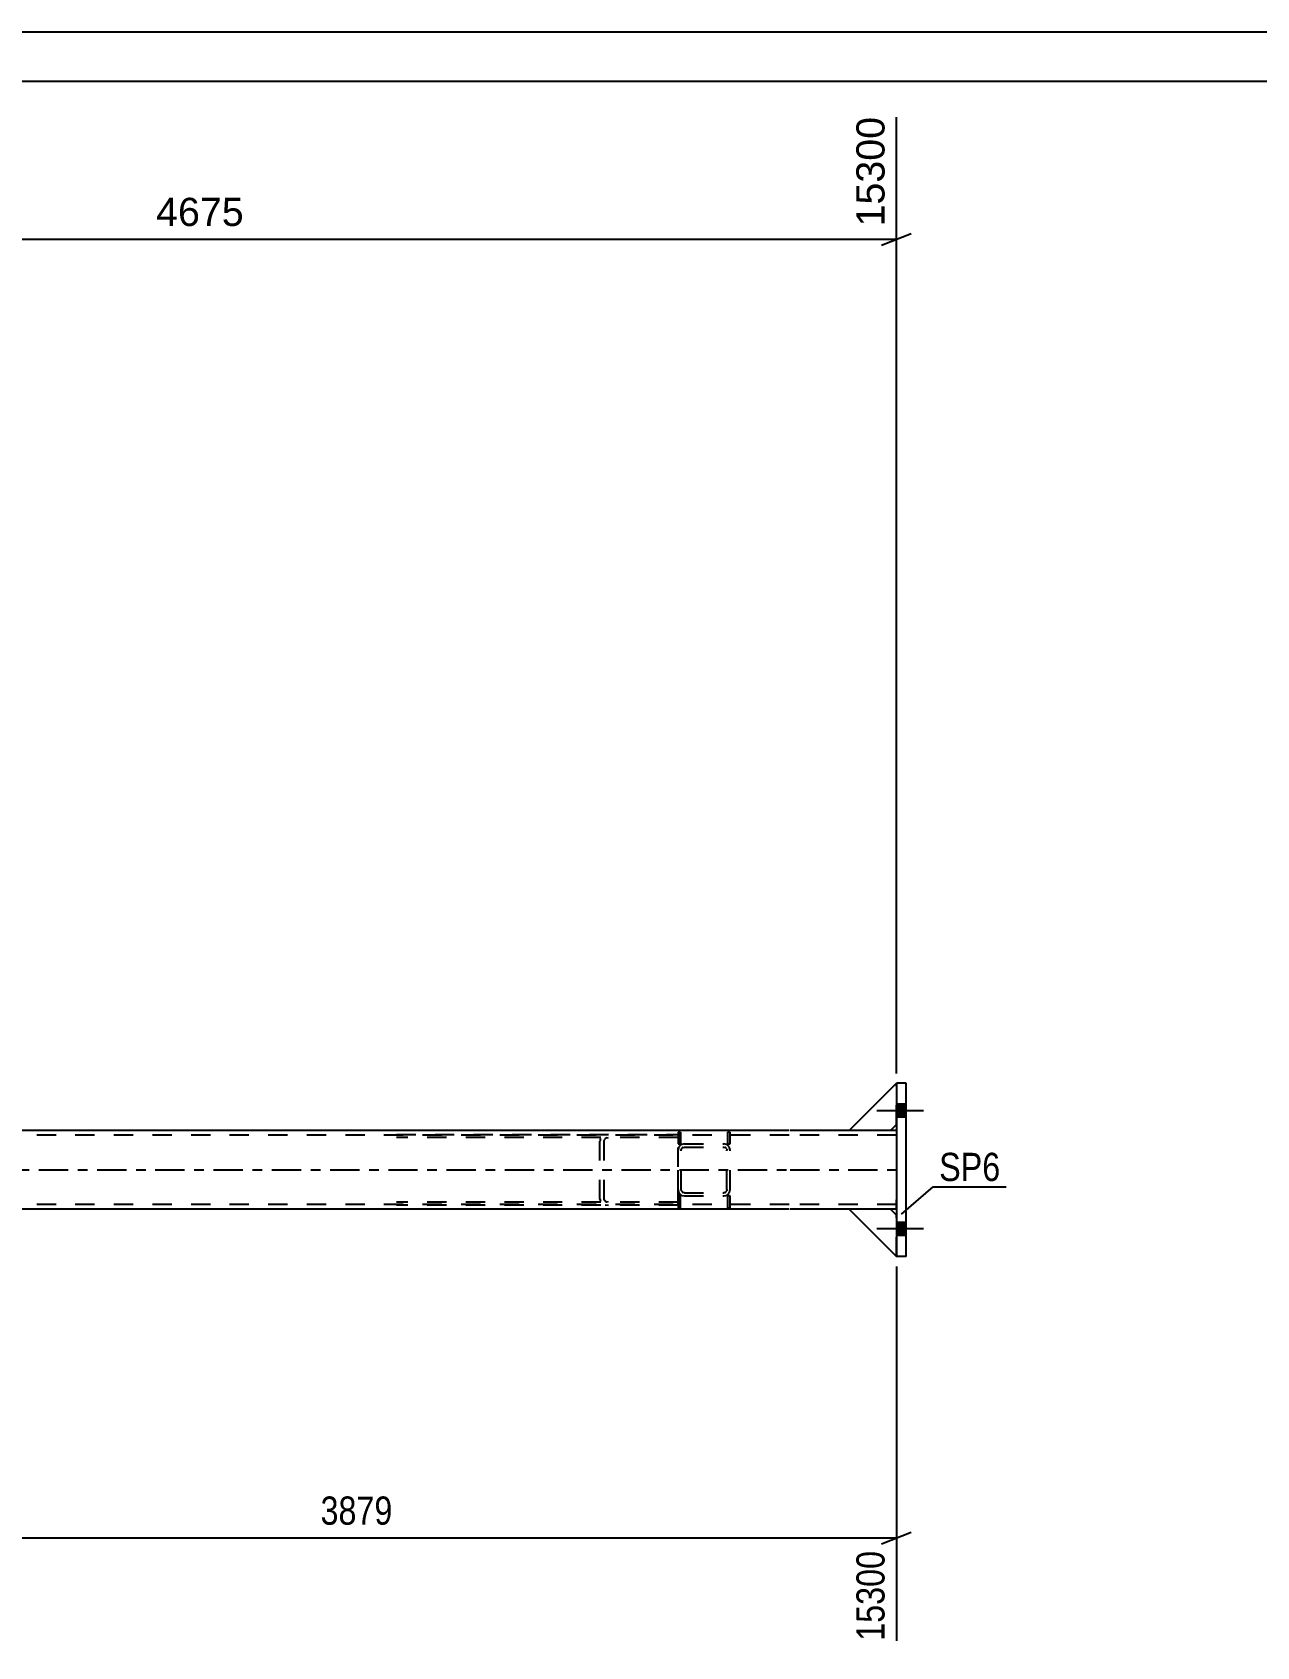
# Model space of a CAD drawing. Header units: millimetres. Extents: x -147 to 1042, y -583 to 258.
# Drawn here: x 478.8 to 603.2, y 93.8 to 257.7 of the extents above; entities that cross this region are included whole.
import ezdxf

# ---------------------------------------------------------------- set-up
doc = ezdxf.new("R2010")
doc.units = ezdxf.units.MM
doc.linetypes.add('DXK_LINE_DOT2', pattern=[3.9198, 1.9599, -1.9599])
doc.linetypes.add('DXK_LINE_DOT3', pattern=[5.9187, 2.979, -0.9799, 0.9799, -0.9799])
doc.styles.add('Arial', font='arial.ttf', dxfattribs={"height": 0.2})
doc.styles.add('Arial Narrow', font='ARIALN.TTF', dxfattribs={"height": 0.2})

# ---------------------------------------------------------------- blocks, each defined once
blk = doc.blocks.new('Unknown-335478933-1131')
at = {"color": 5, "linetype": 'Continuous'}
for p, q in [((1042.02, 257.75), (-146.98, 257.75)), ((1037.02, 252.75), (-141.98, 252.75))]:
    blk.add_line(p, q, dxfattribs=at)
blk = doc.blocks.new('Part-335478933-1865 - 1830')
at = {"color": 7, "linetype": 'DXK_LINE_DOT2'}
for p, q in [((515.75, 145.79), (544.36, 145.79)), ((544.36, 145.47), (515.75, 145.47)), ((536.48, 145.39), (536.42, 145.15)), ((536.42, 139.23), (536.42, 145.15)), ((536.86, 145.15), (536.89, 145.27)), ((536.86, 139.23), (536.86, 145.15)), ((537.3, 145.79), (536.96, 145.74)), ((537.13, 145.44), (537.3, 145.47)), ((544.36, 138.59), (544.36, 145.79)), ((544.36, 138.91), (515.75, 138.91)), ((544.36, 138.59), (515.75, 138.59)), ((536.42, 139.23), (536.48, 138.98)), ((536.89, 139.11), (536.86, 139.23)), ((536.96, 138.64), (537.3, 138.59)), ((537.3, 138.91), (537.13, 138.93))]:
    blk.add_line(p, q, dxfattribs=at)
for centre, start, end in [((537.23, 145.06), 104.5547, 147.5896), ((537.23, 139.32), 212.4104, 255.4453)]:
    blk.add_arc(centre, 0.401, start, end, dxfattribs=at)
blk = doc.blocks.new('Part-335478933-1978 - 1830')
at = {"color": 7, "linetype": 'DXK_LINE_DOT2'}
for p, q in [((561.74, 146.19), (566.54, 150.99)), ((566.54, 150.99), (566.54, 146.79)), ((565.94, 146.19), (561.74, 146.19)), ((566.54, 146.79), (565.94, 146.19))]:
    blk.add_line(p, q, dxfattribs=at)
blk = doc.blocks.new('Part-335478933-1854 - 1830')
at = {"color": 7, "linetype": 'DXK_LINE_DOT2'}
for p, q in [((544.6, 139.55), (544.36, 139.55)), ((544.36, 139.55), (544.36, 138.35)), ((544.36, 139.55), (544.36, 138.35)), ((544.6, 138.35), (544.6, 139.55)), ((544.6, 138.35), (544.6, 139.55)), ((544.6, 138.35), (544.36, 138.35))]:
    blk.add_line(p, q, dxfattribs=at)
blk = doc.blocks.new('Part-335478933-1915 - 1830')
at = {"color": 2, "linetype": 'Continuous'}
for p, q in [((555.64, 146.19), (429.01, 146.19)), ((561.74, 146.19), (555.74, 146.19)), ((566.54, 146.19), (565.94, 146.19)), ((566.54, 145.23), (566.54, 139.15)), ((555.64, 138.19), (463.54, 138.19)), ((561.74, 138.19), (555.74, 138.19)), ((566.54, 138.19), (565.94, 138.19))]:
    blk.add_line(p, q, dxfattribs=at)
at = {"color": 7, "linetype": 'DXK_LINE_DOT2'}
for p, q in [((565.94, 146.19), (561.74, 146.19)), ((566.54, 146.19), (566.54, 145.23)), ((566.54, 146.19), (566.54, 145.91)), ((555.64, 145.71), (0, 145.71)), ((566.54, 145.71), (555.74, 145.71)), ((555.64, 138.67), (0, 138.67)), ((566.54, 138.67), (555.74, 138.67)), ((565.94, 138.19), (561.74, 138.19)), ((566.54, 138.19), (566.54, 139.15))]:
    blk.add_line(p, q, dxfattribs=at)
at = {"color": 7, "linetype": 'DXK_LINE_DOT3'}
for p, q in [((0, 142.19), (555.64, 142.19)), ((555.74, 142.19), (566.54, 142.19))]:
    blk.add_line(p, q, dxfattribs=at)
blk = doc.blocks.new('Part-335478933-1853 - 1830')
at = {"color": 7, "linetype": 'DXK_LINE_DOT2'}
for p, q in [((549.64, 139.55), (549.4, 139.55)), ((549.4, 139.55), (549.4, 138.35)), ((549.64, 138.35), (549.64, 139.55)), ((549.4, 138.35), (549.64, 138.35))]:
    blk.add_line(p, q, dxfattribs=at)
blk = doc.blocks.new('Part-335478933-1855 - 1830')
at = {"color": 7, "linetype": 'DXK_LINE_DOT2'}
for p, q in [((549.64, 146.03), (549.4, 146.03)), ((549.4, 146.03), (549.4, 144.83)), ((549.64, 144.83), (549.64, 146.03)), ((549.4, 144.83), (549.64, 144.83))]:
    blk.add_line(p, q, dxfattribs=at)
blk = doc.blocks.new('Part-335478933-1856 - 1830')
at = {"color": 7, "linetype": 'DXK_LINE_DOT2'}
for p, q in [((544.6, 146.03), (544.36, 146.03)), ((544.36, 146.03), (544.36, 144.83)), ((544.36, 146.03), (544.36, 144.83)), ((544.6, 146.03), (544.6, 144.83)), ((544.6, 144.83), (544.6, 146.03)), ((544.36, 144.83), (544.6, 144.83))]:
    blk.add_line(p, q, dxfattribs=at)
blk = doc.blocks.new('Part-335478933-2014 - 1830')
at = {"color": 2, "linetype": 'Continuous'}
for p, q in [((567.54, 150.99), (566.54, 150.99)), ((566.54, 150.99), (566.54, 133.39)), ((567.54, 133.39), (567.54, 150.99)), ((567.54, 133.39), (566.54, 133.39))]:
    blk.add_line(p, q, dxfattribs=at)
blk = doc.blocks.new('Part-335478933-2017 - 1830')
at = {"color": 7, "linetype": 'DXK_LINE_DOT2'}
for p, q in [((544.41, 144.43), (544.36, 144.19)), ((545, 144.83), (544.76, 144.78)), ((544.88, 144.48), (545, 144.51)), ((545, 144.83), (549, 144.83)), ((545, 144.51), (549, 144.51)), ((549.25, 144.78), (549, 144.83)), ((549, 144.51), (549.12, 144.48)), ((549.64, 144.19), (549.59, 144.43)), ((544.36, 140.19), (544.36, 144.19)), ((544.68, 144.19), (544.71, 144.31)), ((544.68, 140.19), (544.68, 144.19)), ((549.3, 144.31), (549.32, 144.19)), ((549.32, 140.19), (549.32, 144.19)), ((549.64, 140.19), (549.64, 144.19)), ((544.36, 140.19), (544.41, 139.94)), ((544.71, 140.07), (544.68, 140.19)), ((544.76, 139.6), (545, 139.55)), ((545, 139.87), (544.88, 139.89)), ((545, 139.87), (549, 139.87)), ((545, 139.55), (549, 139.55)), ((549.12, 139.89), (549, 139.87)), ((549, 139.55), (549.25, 139.6)), ((549.32, 140.19), (549.3, 140.07)), ((549.59, 139.94), (549.64, 140.19))]:
    blk.add_line(p, q, dxfattribs=at)
at = {"color": 7, "linetype": 'DXK_LINE_DOT3'}
blk.add_line((547, 142.19), (547, 142.19), dxfattribs=at)
at = {"color": 7, "linetype": 'DXK_LINE_DOT2'}
for centre, radius, start, end in [((545, 144.19), 0.64, 112.5, 157.5), ((545, 144.19), 0.32, 112.5, 157.5), ((549, 144.19), 0.32, 22.5, 67.5), ((549, 144.19), 0.64, 22.5, 67.5), ((545, 140.19), 0.64, 202.5, 247.5), ((545, 140.19), 0.32, 202.5, 247.5), ((549, 140.19), 0.32, 292.5, 337.5), ((549, 140.19), 0.64, 292.5, 337.5)]:
    blk.add_arc(centre, radius, start, end, dxfattribs=at)
blk = doc.blocks.new('Bolt-335478933-1891 - 1830')
at = {"linetype": 'Continuous'}
for points in [[(566.54, 148.85), (566.54, 147.53), (567.54, 147.53), (567.54, 148.85)], [(566.54, 148.85), (566.54, 147.53), (567.54, 147.53), (567.54, 148.85)], [(566.54, 136.85), (566.54, 135.53), (567.54, 135.53), (567.54, 136.85)], [(566.54, 136.85), (566.54, 135.53), (567.54, 135.53), (567.54, 136.85)]]:
    blk.add_hatch(color=1, dxfattribs=at).paths.add_polyline_path(points)
at = {"color": 1, "linetype": 'Continuous'}
for p, q in [((569.3, 148.19), (564.54, 148.19)), ((569.3, 148.19), (564.54, 148.19)), ((567.54, 148.85), (566.54, 148.85)), ((567.54, 148.85), (566.54, 148.85)), ((567.54, 147.53), (566.54, 147.53)), ((567.54, 147.53), (566.54, 147.53)), ((569.3, 136.19), (564.54, 136.19)), ((569.3, 136.19), (564.54, 136.19)), ((567.54, 136.85), (566.54, 136.85)), ((567.54, 136.85), (566.54, 136.85)), ((567.54, 135.53), (566.54, 135.53)), ((567.54, 135.53), (566.54, 135.53))]:
    blk.add_line(p, q, dxfattribs=at)
blk = doc.blocks.new('Part-335478933-1965 - 1830')
at = {"color": 7, "linetype": 'DXK_LINE_DOT2'}
for p, q in [((565.94, 138.19), (561.74, 138.19)), ((561.74, 138.19), (566.54, 133.39)), ((566.54, 137.59), (565.94, 138.19)), ((566.54, 133.39), (566.54, 137.59))]:
    blk.add_line(p, q, dxfattribs=at)
blk = doc.blocks.new('Part-335478933-1970 - 1830')
at = {"color": 2, "linetype": 'Continuous'}
for p, q in [((565.94, 138.19), (561.74, 138.19)), ((561.74, 138.19), (566.54, 133.39)), ((566.54, 137.59), (565.94, 138.19))]:
    blk.add_line(p, q, dxfattribs=at)
at = {"color": 7, "linetype": 'DXK_LINE_DOT2'}
blk.add_line((566.54, 137.59), (566.54, 133.39), dxfattribs=at)
blk = doc.blocks.new('Part-335478933-1971 - 1830')
at = {"color": 7, "linetype": 'DXK_LINE_DOT2'}
for p, q in [((565.94, 138.19), (561.74, 138.19)), ((561.74, 138.19), (566.54, 133.39)), ((566.54, 137.59), (565.94, 138.19)), ((566.54, 133.39), (566.54, 137.59))]:
    blk.add_line(p, q, dxfattribs=at)
blk = doc.blocks.new('Part-335478933-1972 - 1830')
at = {"color": 7, "linetype": 'DXK_LINE_DOT2'}
for p, q in [((561.74, 146.19), (566.54, 150.99)), ((566.54, 150.99), (566.54, 146.79)), ((565.94, 146.19), (561.74, 146.19)), ((566.54, 146.79), (565.94, 146.19))]:
    blk.add_line(p, q, dxfattribs=at)
blk = doc.blocks.new('Part-335478933-1977 - 1830')
at = {"color": 2, "linetype": 'Continuous'}
for p, q in [((561.74, 146.19), (566.54, 150.99)), ((565.94, 146.19), (561.74, 146.19)), ((566.54, 146.79), (565.94, 146.19))]:
    blk.add_line(p, q, dxfattribs=at)
at = {"color": 7, "linetype": 'DXK_LINE_DOT2'}
blk.add_line((566.54, 146.79), (566.54, 150.99), dxfattribs=at)
blk = doc.blocks.new('StraightDimension-335478933-2115 - 1830')
at = {"color": 7, "linetype": 'Continuous'}
for p, q in [((425.01, 226.71), (425.01, 249.14)), ((566.54, 151.99), (566.54, 249.14)), ((426.51, 237.32), (423.51, 236.12)), ((425.01, 236.72), (566.54, 236.72)), ((565.04, 236.12), (568.04, 237.32))]:
    blk.add_line(p, q, dxfattribs=at)
at = {"color": 0, "linetype": 'Continuous'}
blk.add_wipeout([(565.94, 249.74), (561.74, 249.74), (561.74, 237.42), (565.94, 237.42)], dxfattribs=at)
at = {"color": 0}
blk.add_wipeout([(500.82, 237.47), (500.82, 241.67), (490.73, 241.67), (490.73, 237.47)], dxfattribs=at)
at = {"color": 3, "linetype": 'Continuous', "style": 'Arial'}
blk.add_text('15300', height=2.865, rotation=90.0002, dxfattribs=at).set_placement((565.34, 238.02))
at = {"color": 3, "style": 'Arial'}
blk.add_text('4675', height=2.865, dxfattribs=at).set_placement((491.33, 238.07))
blk = doc.blocks.new('StraightDimension-335478933-2247 - 1830')
at = {"color": 7, "linetype": 'Continuous'}
for p, q in [((456.86, 136.99), (456.86, 94.36)), ((566.54, 132.39), (566.54, 94.36)), ((458.36, 105.4), (455.36, 104.2)), ((565.04, 104.2), (568.04, 105.4)), ((456.86, 104.8), (566.54, 104.8))]:
    blk.add_line(p, q, dxfattribs=at)
at = {"color": 0}
blk.add_wipeout([(515.96, 105.55), (515.96, 109.75), (507.44, 109.75), (507.44, 105.55)], dxfattribs=at)
at = {"color": 0, "linetype": 'Continuous'}
blk.add_wipeout([(565.94, 104.1), (561.74, 104.1), (561.74, 93.76), (565.94, 93.76)], dxfattribs=at)
at = {"color": 3, "style": 'Arial Narrow'}
blk.add_text('3879', height=2.863, dxfattribs=at).set_placement((508.04, 106.15))
at = {"color": 3, "linetype": 'Continuous', "style": 'Arial Narrow'}
blk.add_text('15300', height=2.863, rotation=90.0002, dxfattribs=at).set_placement((565.34, 94.36))
blk = doc.blocks.new('Mark-335478933-2010 - 1830')
at = {"color": 0}
blk.add_wipeout([(577.1, 141.06), (577.1, 144.06), (570.89, 144.06), (570.89, 141.06)], dxfattribs=at)
blk.add_wipeout([(577.1, 141.06), (577.1, 144.06), (570.89, 144.06), (570.89, 141.06)], dxfattribs=at)
at = {"color": 30, "linetype": 'Continuous'}
for p, q in [((567.05, 137.68), (570.29, 140.46)), ((570.29, 140.46), (577.7, 140.46))]:
    blk.add_line(p, q, dxfattribs=at)
at = {"color": 3, "style": 'Arial Narrow'}
blk.add_text('SP6', height=2.863, dxfattribs=at).set_placement((570.89, 141.06))

msp = doc.modelspace()

# ---------------------------------------------------------------- block references
for name in ['Unknown-335478933-1131', 'Part-335478933-1978 - 1830', 'Part-335478933-1972 - 1830', 'Part-335478933-1977 - 1830', 'Part-335478933-2014 - 1830', 'Bolt-335478933-1891 - 1830', 'Part-335478933-1915 - 1830', 'Part-335478933-1856 - 1830', 'Part-335478933-1855 - 1830', 'Part-335478933-1865 - 1830', 'Part-335478933-2017 - 1830', 'Part-335478933-1854 - 1830', 'Part-335478933-1853 - 1830', 'Part-335478933-1965 - 1830', 'Part-335478933-1970 - 1830', 'Part-335478933-1971 - 1830']:
    msp.add_blockref(name, (0, 0))

# ---------------------------------------------------------------- next in the draw order: block references
for name in ['StraightDimension-335478933-2115 - 1830', 'StraightDimension-335478933-2247 - 1830']:
    msp.add_blockref(name, (0, 0))

# ---------------------------------------------------------------- next in the draw order: block references
msp.add_blockref('Mark-335478933-2010 - 1830', (0, 0))

doc.saveas('drawing.dxf')
